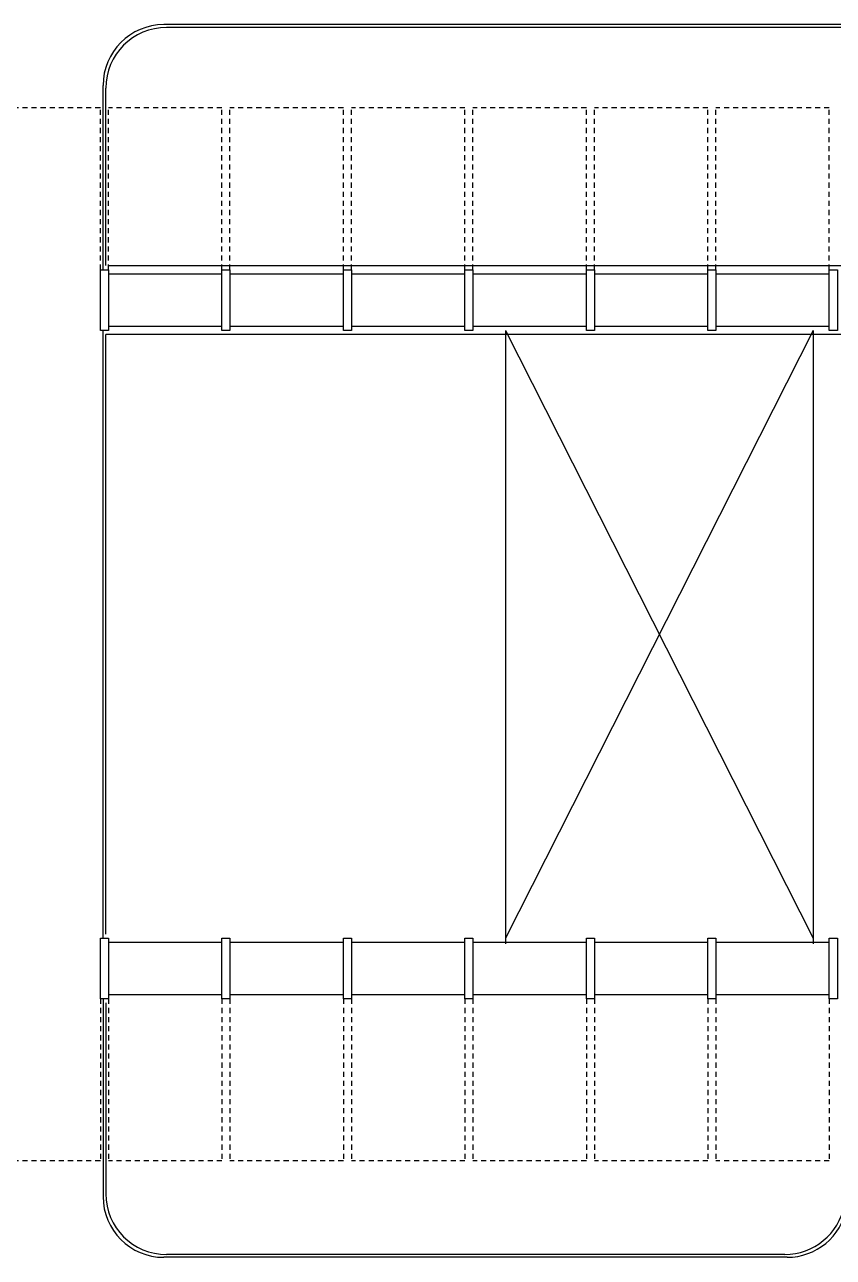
# Model space of a CAD drawing. Header units: millimetres. Extents: x 2860 to 3104, y 1039 to 1134.
# Drawn here: x 3069.24 to 3089.21, y 1073.79 to 1104.24 of the extents above; entities that cross this region are included whole.
import ezdxf

# ---------------------------------------------------------------- set-up
doc = ezdxf.new("R2010")
doc.units = ezdxf.units.MM
doc.linetypes.add('HIDDEN2', pattern=[0.1875, 0.125, -0.0625])
for name, color, linetype in [('ESTR', 3, 'Continuous'), ('PISO', 1, 'Continuous'), ('PROJ', 1, 'HIDDEN2')]:
    doc.layers.add(name, color=color, linetype=linetype)

msp = doc.modelspace()

# ---------------------------------------------------------------- linework, layer by layer
at = {"layer": 'ESTR'}
for points in [[(3071.308, 1098.188), (3071.308, 1096.688), (3071.108, 1096.688), (3071.108, 1098.188)], [(3074.308, 1098.188), (3074.308, 1096.688), (3074.108, 1096.688), (3074.108, 1098.188)], [(3077.308, 1098.188), (3077.308, 1096.688), (3077.108, 1096.688), (3077.108, 1098.188)], [(3080.308, 1098.188), (3080.308, 1096.688), (3080.108, 1096.688), (3080.108, 1098.188)], [(3083.308, 1098.188), (3083.308, 1096.688), (3083.108, 1096.688), (3083.108, 1098.188)], [(3086.308, 1098.188), (3086.308, 1096.688), (3086.108, 1096.688), (3086.108, 1098.188)], [(3089.308, 1098.188), (3089.308, 1096.688), (3089.108, 1096.688), (3089.108, 1098.188)], [(3071.308, 1081.678), (3071.308, 1080.178), (3071.108, 1080.178), (3071.108, 1081.678)], [(3074.308, 1081.678), (3074.308, 1080.178), (3074.108, 1080.178), (3074.108, 1081.678)], [(3077.308, 1081.678), (3077.308, 1080.178), (3077.108, 1080.178), (3077.108, 1081.678)], [(3080.308, 1081.678), (3080.308, 1080.178), (3080.108, 1080.178), (3080.108, 1081.678)], [(3083.308, 1081.678), (3083.308, 1080.178), (3083.108, 1080.178), (3083.108, 1081.678)], [(3086.308, 1081.678), (3086.308, 1080.178), (3086.108, 1080.178), (3086.108, 1081.678)], [(3089.308, 1081.678), (3089.308, 1080.178), (3089.108, 1080.178), (3089.108, 1081.678)]]:
    msp.add_lwpolyline(points, close=True, dxfattribs=at)
at = {"layer": 'PISO'}
for p, q in [((3093.402, 1104.239), (3072.673, 1104.239)), ((3093.317, 1104.169), (3072.743, 1104.169)), ((3071.173, 1098.188), (3071.173, 1102.739)), ((3071.243, 1098.288), (3071.243, 1102.669)), ((3071.173, 1081.678), (3071.173, 1096.688)), ((3081.108, 1096.688), (3088.708, 1081.678)), ((3081.108, 1096.688), (3081.108, 1081.54)), ((3088.708, 1096.688), (3081.108, 1081.678)), ((3088.708, 1096.688), (3088.708, 1081.54)), ((3071.243, 1081.778), (3071.243, 1096.588)), ((3071.173, 1080.178), (3071.173, 1075.295)), ((3071.243, 1080.078), (3071.243, 1075.365)), ((3088.064, 1073.795), (3072.673, 1073.795)), ((3088.006, 1073.865), (3072.743, 1073.865))]:
    msp.add_line(p, q, dxfattribs=at)
at = {"layer": 'PISO', "color": 1}
for p, q in [((3071.308, 1098.288), (3093.954, 1098.288)), ((3071.308, 1098.088), (3074.108, 1098.088)), ((3074.308, 1098.088), (3077.108, 1098.088)), ((3077.308, 1098.088), (3080.108, 1098.088)), ((3080.308, 1098.088), (3083.108, 1098.088)), ((3083.308, 1098.088), (3086.108, 1098.088)), ((3086.308, 1098.088), (3089.108, 1098.088)), ((3074.108, 1096.788), (3071.308, 1096.788)), ((3077.108, 1096.788), (3074.308, 1096.788)), ((3080.108, 1096.788), (3077.308, 1096.788)), ((3083.108, 1096.788), (3080.308, 1096.788)), ((3086.108, 1096.788), (3083.308, 1096.788)), ((3089.108, 1096.788), (3086.308, 1096.788)), ((3093.662, 1096.588), (3071.243, 1096.588)), ((3071.308, 1081.578), (3074.108, 1081.578)), ((3074.308, 1081.578), (3077.108, 1081.578)), ((3077.308, 1081.578), (3080.108, 1081.578)), ((3080.308, 1081.578), (3083.108, 1081.578)), ((3083.308, 1081.578), (3086.108, 1081.578)), ((3086.308, 1081.578), (3089.108, 1081.578)), ((3074.108, 1080.278), (3071.308, 1080.278)), ((3077.108, 1080.278), (3074.308, 1080.278)), ((3080.108, 1080.278), (3077.308, 1080.278)), ((3083.108, 1080.278), (3080.308, 1080.278)), ((3086.108, 1080.278), (3083.308, 1080.278)), ((3089.108, 1080.278), (3086.308, 1080.278))]:
    msp.add_line(p, q, dxfattribs=at)
at = {"layer": 'PISO'}
for centre, start, end in [((3072.673, 1102.739), 90, 180), ((3072.743, 1102.669), 90, 180), ((3072.743, 1075.365), 180, 270), ((3072.673, 1075.295), 180, 270), ((3088.006, 1075.365), 270, 348.9939), ((3088.064, 1075.295), 270, 348.9939)]:
    msp.add_arc(centre, 1.5, start, end, dxfattribs=at)
at = {"layer": 'PROJ'}
for p, q in [((3071.108, 1102.188), (3068.308, 1102.188)), ((3071.108, 1098.188), (3071.108, 1102.188)), ((3071.308, 1098.188), (3071.308, 1102.188)), ((3074.108, 1102.188), (3071.308, 1102.188)), ((3074.108, 1098.188), (3074.108, 1102.188)), ((3074.308, 1098.188), (3074.308, 1102.188)), ((3077.108, 1102.188), (3074.308, 1102.188)), ((3077.108, 1098.188), (3077.108, 1102.188)), ((3080.108, 1102.188), (3077.308, 1102.188)), ((3077.308, 1098.188), (3077.308, 1102.188)), ((3080.108, 1098.188), (3080.108, 1102.188)), ((3080.308, 1098.188), (3080.308, 1102.188)), ((3083.108, 1102.188), (3080.308, 1102.188)), ((3083.108, 1098.188), (3083.108, 1102.188)), ((3086.108, 1102.188), (3083.308, 1102.188)), ((3083.308, 1098.188), (3083.308, 1102.188)), ((3086.108, 1098.188), (3086.108, 1102.188)), ((3086.308, 1098.188), (3086.308, 1102.188)), ((3089.108, 1102.188), (3086.308, 1102.188)), ((3089.108, 1098.188), (3089.108, 1102.188)), ((3071.108, 1080.178), (3071.108, 1076.178)), ((3071.308, 1080.178), (3071.308, 1076.178)), ((3074.108, 1080.178), (3074.108, 1076.178)), ((3074.308, 1080.178), (3074.308, 1076.178)), ((3077.108, 1080.178), (3077.108, 1076.178)), ((3077.308, 1080.178), (3077.308, 1076.178)), ((3080.108, 1080.178), (3080.108, 1076.178)), ((3080.308, 1080.178), (3080.308, 1076.178)), ((3083.108, 1080.178), (3083.108, 1076.178)), ((3083.308, 1080.178), (3083.308, 1076.178)), ((3086.108, 1080.178), (3086.108, 1076.178)), ((3086.308, 1080.178), (3086.308, 1076.178)), ((3089.108, 1080.178), (3089.108, 1076.178)), ((3071.108, 1076.178), (3068.308, 1076.178)), ((3074.108, 1076.178), (3071.308, 1076.178)), ((3077.108, 1076.178), (3074.308, 1076.178)), ((3080.108, 1076.178), (3077.308, 1076.178)), ((3083.108, 1076.178), (3080.308, 1076.178)), ((3086.108, 1076.178), (3083.308, 1076.178)), ((3089.108, 1076.178), (3086.308, 1076.178))]:
    msp.add_line(p, q, dxfattribs=at)

doc.saveas('drawing.dxf')
